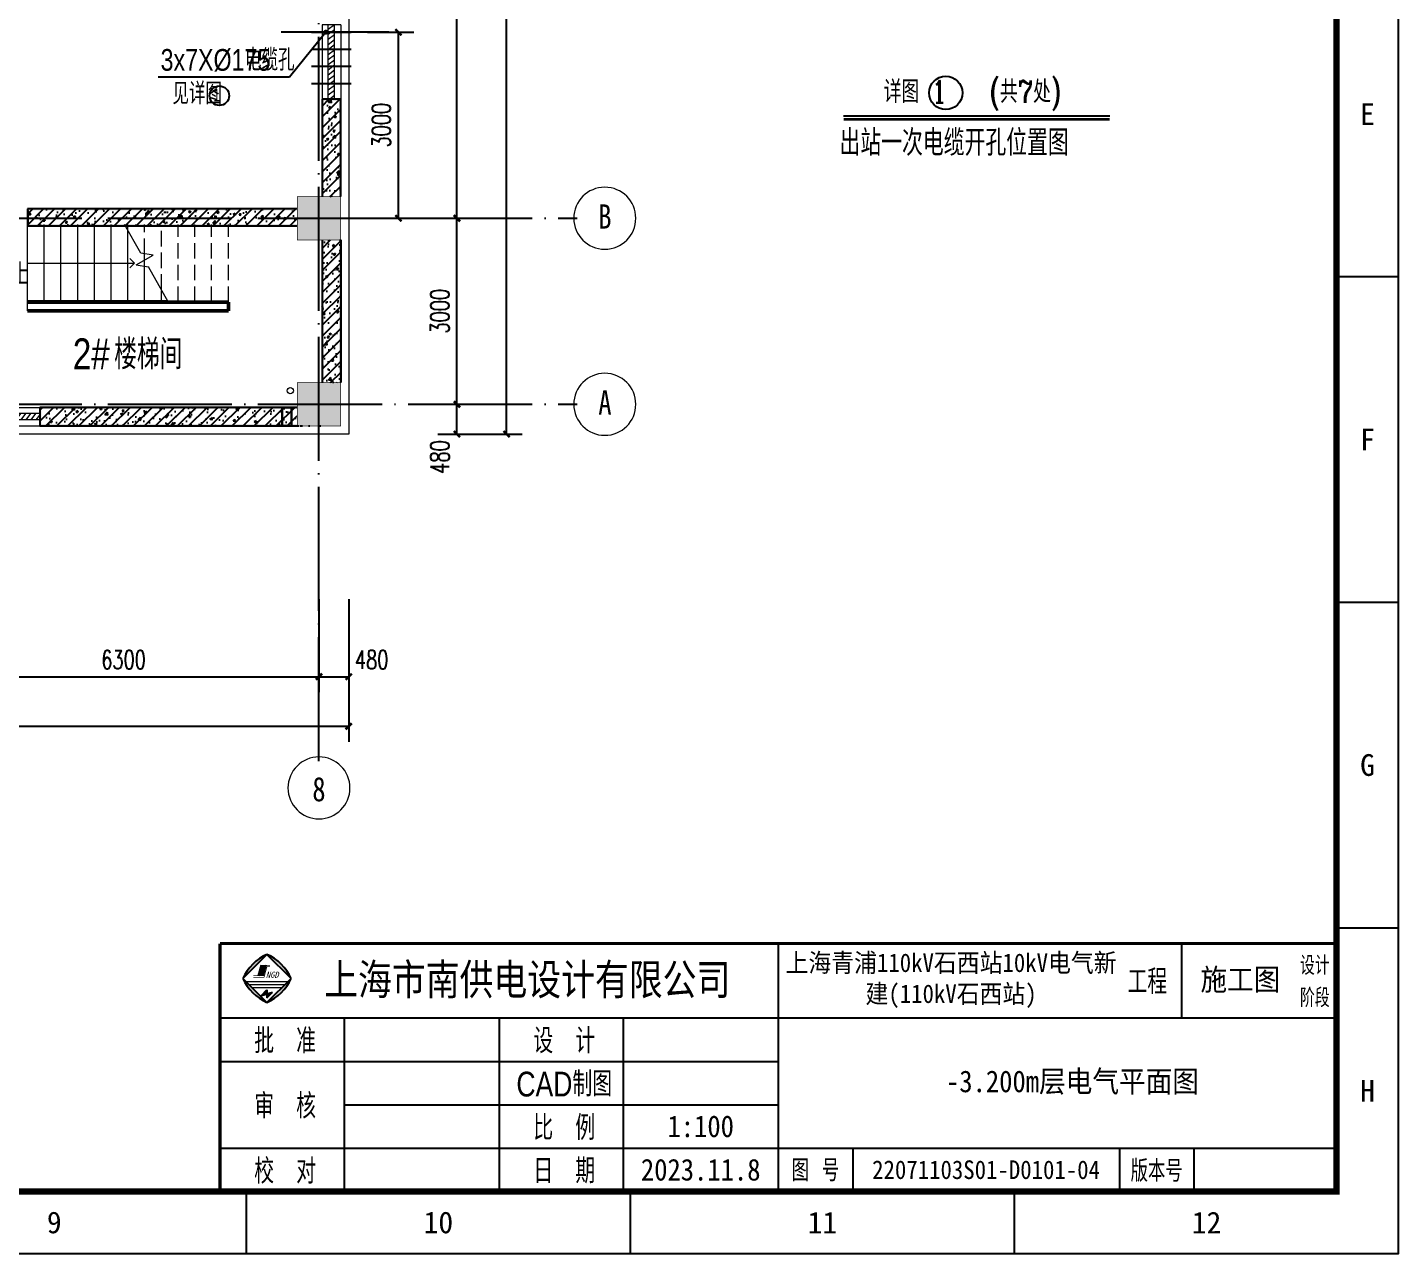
# Model space of a CAD drawing. Extents: x 3213259 to 3716512, y 332899 to 392399.
# Drawn here: x 3409745 to 3431849, y 350349 to 370121 of the extents above; entities that cross this region are included whole.
import ezdxf
from ezdxf.enums import TextEntityAlignment as Align

# ---------------------------------------------------------------- set-up
doc = ezdxf.new("R2010")
doc.units = 0
doc.header["$LTSCALE"] = 1000
doc.header["$MEASUREMENT"] = 0
for name, pattern in [('ACAD_ISO04W100', [30, 24, -3, 0, -3]), ('DASH', [0.35, 0.25, -0.1]), ('DOTE', [2.42, 2, -0.2, 0.02, -0.2]), ('架空线', [3.96875, 2.38125, -1.5875])]:
    doc.linetypes.add(name, pattern=pattern)
for name, color, linetype, lineweight in [('A-FLOR-HRAL', 11, 'Continuous', 20), ('A-Wall', 2, 'Continuous', 9), ('JZX_ViewLine', 30, 'Continuous', 0), ('S-GRID-IDEN', 7, 'Continuous', 18), ('S-STRS', 31, 'Continuous', 20), ('S-STRS-ANNO', 31, 'Continuous', 20), ('S-STRS-MBND', 31, '架空线', 15), ('window', 141, 'Continuous', 5), ('雨水管、溢水管', 4, 'Continuous', 9)]:
    doc.layers.add(name, color=color, linetype=linetype, lineweight=lineweight)
for name, color, linetype in [('AXIS', 3, 'Continuous'), ('DIM_LEAD', 3, 'Continuous'), ('DOTE', 1, 'DOTE'), ('GoldTK', 7, 'Continuous'), ('JQFrame_DefaultLayer', 7, 'Continuous'), ('M_Hatch', 254, 'Continuous'), ('M_Thick', 6, 'Continuous'), ('PUB_HATCH', 8, 'Continuous'), ('PUB_TEXT', 7, 'Continuous'), ('PUB_WALL', 9, 'Continuous'), ('S-给排水提资', 4, 'Continuous'), ('WALL', 7, 'Continuous'), ('一次电缆', 7, 'Continuous'), ('电气提资', 6, 'Continuous')]:
    doc.layers.add(name, color=color, linetype=linetype)
doc.styles.add('_TCH_DIM_T3', font='SIMPLEX.shx', dxfattribs={"width": 0.705882, "bigfont": 'GBCBIG'})
doc.styles.add('HZ', font='complex8.shx', dxfattribs={"width": 0.8, "bigfont": 'hztxt.shx'})
doc.styles.add('JQFrame_markText', font='txt')
doc.styles.add('JQFrame_sn_HZ', font='ssim', dxfattribs={"width": 0.8, "bigfont": 'hztxt'})
doc.styles.add('JQFrame_sn_TBZT', font='')
doc.styles.add('JQFrame_Standard', font='simhei.ttf')
doc.styles.add('JQFrame_宋体-0.9', font='simhei.ttf', dxfattribs={"width": 0.9})
doc.styles.add('sepd_yb2', font='sepd_gbe.shx', dxfattribs={"width": 0.8, "bigfont": 'sepd_gbc.shx'})
doc.styles.get('JQFrame_sn_TBZT').set_extended_font_data('SimSun')
doc.dimstyles.new('_TCH_ARCH&&100', dxfattribs={"dimtxt": 297.5, "dimasz": 100, "dimexe": 250, "dimexo": 300, "dimgap": 126.25, "dimtad": 1, "dimdec": 0, "dimzin": 0, "dimdsep": 46, "dimtxsty": '_TCH_DIM_T3', "dimblk": 'ARCHTICK', "dimcen": 0.09, "dimclrt": 7, "dimazin": 2, "dimtfac": 1, "dimtdec": 0, "dimtix": 1, "dimtmove": 2, "dimatfit": 3, "dimfxl": 1, "dimtolj": 1, "dimtzin": 0, "dimarcsym": 0})
pattern_1 = [(45, (1020450.6, -428190.25), (-88.3883476, 88.3883476), []), (50, (1020450.6, -428190.25), (358.63009, -31.376067), [37.5, -412.5]), (355, (1020450.6, -428190.25), (-69.375667, 376.096067), [30, -330]), (100.4514, (1020480.5, -428192.86), (289.25469, 344.71977), [31.870095, -350.571056]), (46.1842, (1020450.6, -428090.25), (533.620524, -82.75951), [56.25, -618.75]), (96.6356, (1020495.07, -428097.14), (467.33135, 487.05894), [47.80514, -525.8565]), (351.1842, (1020450.6, -428090.25), (467.33097, 487.0593), [45, -495]), (21, (1020500.6, -428115.25), (298.453526, -201.309445), [37.5, -412.5]), (326, (1020500.6, -428115.25), (121.657666, 362.57502), [30, -330]), (71.4514, (1020525.48, -428132.02), (420.111314, 161.26525), [31.870095, -350.571056]), (37.5, (1020450.6, -428190.25), (6.0799277, 166.446927), [0, -326, 0, -335, 0, -331.25]), (7.5, (1020450.6, -428190.25), (131.534769, 197.205856), [0, -191, 0, -318.5, 0, -126.25]), (327.5, (1020339.1, -428190.25), (266.911218, -11.277436), [0, -125, 0, -390, 0, -517.5]), (317.5, (1020289.1, -428190.25), (291.593085, 50.052491), [0, -162.5, 0, -259, 0, -367.5])]

# ---------------------------------------------------------------- blocks, each defined once
blk = doc.blocks.new('JQStandardFrame-{2F40822963A54541BFAD0D905C8B126F}')
at = {"layer": 'GoldTK'}
for points in [[(556.69, 44.36, -0.181818), (560.58, 48.25)], [(559.93, 44.81), (560.38, 46.5), (559.63, 46.5), (559.18, 44.81)], [(560.58, 48.25), (564.47, 44.36, 0.181818)], [(560.58, 40.47), (556.69, 44.36, 0.181818)], [(564.47, 44.36), (560.58, 40.47, 0.181818)], [(560.58, 42.51), (559.69, 41.63), (560.58, 41.89)], [(560.58, 41.26), (561.46, 42.15), (560.58, 41.89)]]:
    blk.add_hatch(color=3, dxfattribs=at).paths.add_polyline_path(points)
at = {"layer": 'GoldTK', "color": 3}
for p, q in [((643, 50), (643, 10)), ((643, 50), (643, 10)), ((708, 50), (708, 38)), ((733, 50), (733, 10)), ((560.58, 48.25), (556.69, 44.36)), ((559.63, 46.5), (559.18, 44.81)), ((560.38, 46.5), (559.93, 44.81)), ((564.47, 44.36), (560.58, 48.25)), ((556.69, 44.36), (560.58, 40.47)), ((560.58, 40.47), (564.47, 44.36)), ((559.69, 41.63), (560.58, 42.51)), ((559.69, 41.63), (561.46, 42.15)), ((560.58, 42.51), (560.58, 41.26)), ((560.58, 41.26), (561.46, 42.15)), ((553, 38), (733, 38)), ((573, 38), (573, 10)), ((573, 38), (573, 10)), ((598, 38), (598, 10)), ((598, 38), (598, 10)), ((618, 38), (618, 10)), ((618, 38), (618, 10)), ((553, 31), (643, 31)), ((553, 31), (643, 31)), ((573, 24), (643, 24)), ((573, 24), (643, 24)), ((553, 17), (733, 17)), ((655, 17), (655, 10)), ((698, 17), (698, 10)), ((710, 17), (710, 10)), ((733, 10), (553, 10))]:
    blk.add_line(p, q, dxfattribs=at)
for points, const_width in [([(553, 50), (733, 50)], 0.5), ([(553, 50), (553, 10)], 0.5), ([(733, 50), (733, 10)], 0.5), ([(559.63, 46.5), (561.08, 46.5)], 0.1), ([(560.58, 46.25), (560.12, 44.56), (558.37, 44.56)], 0.1), ([(559.93, 44.81), (558.37, 44.81)], 0.1), ([(560.58, 46.25), (561.08, 46.25)], 0.1), ([(557.19, 43.86), (563.97, 43.86)], 0.2), ([(557.69, 43.36), (563.47, 43.36)], 0.2), ([(558.19, 42.86), (562.97, 42.86)], 0.2), ([(553, 10), (733, 10)], 1)]:
    blk.add_lwpolyline(points, dxfattribs=dict(at, const_width=const_width))
for centre, start, end in [((563.8, 41.14), 114.3903, 155.6097), ((557.35, 41.14), 24.3903, 65.6097), ((563.8, 47.59), 204.3903, 245.6097), ((557.35, 47.59), 294.3903, 335.6097)]:
    blk.add_arc(centre, 7.81, start, end, dxfattribs=at)
at = {"layer": 'JQFrame_DefaultLayer', "color": 3}
blk.add_lwpolyline([(0, 0), (743, 0), (743, 420), (0, 420)], close=True, dxfattribs=at)
at = {"layer": 'JQFrame_DefaultLayer', "color": 3, "const_width": 1}
blk.add_lwpolyline([(25, 10), (733, 10), (733, 410), (25, 410)], close=True, dxfattribs=at)
at = {"layer": 'JQFrame_DefaultLayer', "color": 3}
for points in [[(743, 157.5), (733, 157.5)], [(743, 105), (733, 105)], [(743, 52.5), (733, 52.5)], [(557.25, 0), (557.25, 10)], [(619.17, 0), (619.17, 10)], [(681.08, 0), (681.08, 10)]]:
    blk.add_lwpolyline(points, dxfattribs=at)
at = {"layer": 'GoldTK', "color": 3, "width": 0.8}
for s, height, style, p in [('上海市南供电设计有限公司', 5, 'JQFrame_sn_TBZT', (602.54, 44.31)), ('设计', 3, 'JQFrame_sn_HZ', (729.5, 46.6)), ('工程', 4, 'JQFrame_sn_HZ', (702.5, 44)), ('阶段', 3, 'JQFrame_sn_HZ', (729.5, 41.4)), ('批   准', 4, 'JQFrame_sn_HZ', (563.5, 34.5)), ('设   计', 4, 'JQFrame_sn_HZ', (608.5, 34.5)), ('CAD制图', 4, 'JQFrame_sn_HZ', (608.5, 27.5)), ('审   核', 4, 'JQFrame_sn_HZ', (563.5, 24)), ('比   例', 4, 'JQFrame_sn_HZ', (608.5, 20.5)), ('校   对', 4, 'JQFrame_sn_HZ', (563.5, 13.5)), ('日   期', 4, 'JQFrame_sn_HZ', (608.5, 13.5)), ('图  号', 3.5, 'JQFrame_sn_HZ', (649, 13.5)), ('版本号', 3.5, 'JQFrame_sn_HZ', (704, 13.5))]:
    blk.add_text(s, height=height, dxfattribs=dict(at, style=style)).set_placement(p, align=Align.MIDDLE)
at = {"layer": 'GoldTK', "color": 3, "style": 'JQFrame_Standard', "oblique": 15}
blk.add_text('NGD', height=1, dxfattribs=at).set_placement((560.41, 44.46))
at = {"layer": 'GoldTK', "attachment_point": 5, "style": 'JQFrame_宋体-0.9'}
for s, insert, char_height, width in [('上海青浦110kV石西站10kV电气新建(110kV石西站)', (670.86, 44), 3, 55.726), ('施工图', (717.5, 44), 3.5, 18.9986), ('-3.200m层电气平面图', (690.43, 27.56), 3.5, 55.726), ('1:100', (630.5, 20.5), 3.5, 25), ('2023.11.8', (630.5, 13.5), 3.5, 25), ('22071103S01-D0101-04', (676.5, 13.5), 3, 43)]:
    blk.add_mtext(s, dxfattribs=dict(at, insert=insert, char_height=char_height, width=width))
at = {"layer": 'JQFrame_DefaultLayer', "color": 3, "char_height": 3.5, "attachment_point": 5, "style": 'JQFrame_markText'}
for s, insert in [('E', (738, 183.75)), ('F', (738, 131.25)), ('G', (738, 78.75)), ('H', (738, 26.25)), ('9', (526.29, 5)), ('10', (588.21, 5)), ('11', (650.12, 5)), ('12', (712.04, 5))]:
    blk.add_mtext(s, dxfattribs=dict(at, insert=insert))
blk = doc.blocks.new('A$C31D42C8E')
at = {"layer": '电气提资', "color": 7}
blk.add_line((0, 775), (0, -957), dxfattribs=at)
at = {"layer": '电气提资', "color": 1, "linetype": 'ACAD_ISO04W100', "ltscale": 50}
for p, q in [((-825, -470), (-825, 170)), ((-550, -470), (-550, 170)), ((-275, -470), (-275, 170)), ((0, -470), (0, 170)), ((275, -470), (275, 170)), ((550, -470), (550, 170)), ((825, -470), (825, 170))]:
    blk.add_line(p, q, dxfattribs=at)
blk = doc.blocks.new('$WINLIB2D$00000039')
at = {"color": 0}
for points in [[(-0.5, 0.5), (-0.5, -0.5)], [(0.5, 0.5), (-0.5, 0.5)], [(0.5, -0.5), (0.5, 0.5)], [(-0.5, 0.167), (0.5, 0.167)], [(-0.452, -0.167), (-0.5, 0.084)], [(-0.384, -0.167), (-0.448, 0.167)], [(-0.316, -0.167), (-0.38, 0.167)], [(-0.248, -0.167), (-0.312, 0.167)], [(-0.18, -0.167), (-0.244, 0.167)], [(-0.112, -0.167), (-0.176, 0.167)], [(-0.044, -0.167), (-0.108, 0.167)], [(0.024, -0.167), (-0.04, 0.167)], [(0.092, -0.167), (0.028, 0.167)], [(0.16, -0.167), (0.096, 0.167)], [(0.228, -0.167), (0.164, 0.167)], [(0.296, -0.167), (0.232, 0.167)], [(0.364, -0.167), (0.3, 0.167)], [(0.432, -0.167), (0.368, 0.167)], [(0.5, -0.167), (0.436, 0.167)], [(-0.5, -0.167), (0.5, -0.167)], [(0.5, -0.5), (-0.5, -0.5)]]:
    blk.add_lwpolyline(points, dxfattribs=at)
blk = doc.blocks.new('_ArchTick')
at = {"color": 0, "linetype": 'ByBlock', "const_width": 0.4}
blk.add_lwpolyline([(-0.5, -0.5), (0.5, 0.5)], dxfattribs=at)
blk = doc.blocks.new('*D197')
at = {"layer": 'AXIS', "color": 0, "lineweight": -2}
for p, q in [((3416476, 364044), (3416919, 364044)), ((3416669, 363564), (3416669, 364044)), ((3416476, 363564), (3416919, 363564))]:
    blk.add_line(p, q, dxfattribs=at)
at = {"layer": 'Defpoints', "color": 0}
for p in [(3416176, 364044), (3416669, 364044), (3416176, 363564)]:
    blk.add_point(p, dxfattribs=at)
at = {"layer": 'AXIS', "color": 0, "lineweight": -2, "xscale": 100, "yscale": 100, "zscale": 100}
for p, rotation in [((3416669, 364044), 89.99873646944314), ((3416669, 363564), 269.9987364694431)]:
    blk.add_blockref('_ArchTick', p, dxfattribs=dict(at, rotation=rotation))
at = {"layer": 'AXIS', "color": 7, "insert": (3416394, 363194), "char_height": 297.5, "attachment_point": 5, "rotation": 89.9987, "style": '_TCH_DIM_T3'}
blk.add_mtext('\\A1;480', dxfattribs=at)
blk = doc.blocks.new('*D196')
at = {"layer": 'AXIS', "color": 0, "lineweight": -2}
for p, q in [((3416476, 367044), (3416919, 367044)), ((3416669, 364044), (3416669, 367044)), ((3416476, 364044), (3416919, 364044))]:
    blk.add_line(p, q, dxfattribs=at)
at = {"layer": 'Defpoints', "color": 0}
for p in [(3416176, 367044), (3416669, 367044), (3416176, 364044)]:
    blk.add_point(p, dxfattribs=at)
at = {"layer": 'AXIS', "color": 0, "lineweight": -2, "xscale": 100, "yscale": 100, "zscale": 100}
for p, rotation in [((3416669, 367044), 89.99873646948461), ((3416669, 364044), 269.9987364694846)]:
    blk.add_blockref('_ArchTick', p, dxfattribs=dict(at, rotation=rotation))
at = {"layer": 'AXIS', "color": 7, "insert": (3416394, 365544), "char_height": 297.5, "attachment_point": 5, "rotation": 89.9987, "style": '_TCH_DIM_T3'}
blk.add_mtext('\\A1;3000', dxfattribs=at)
blk = doc.blocks.new('*D195')
at = {"layer": 'AXIS', "color": 0, "lineweight": -2}
for p, q in [((3416476, 376044), (3416919, 376044)), ((3416669, 367044), (3416669, 376044)), ((3416476, 367044), (3416919, 367044))]:
    blk.add_line(p, q, dxfattribs=at)
at = {"layer": 'Defpoints', "color": 0}
for p in [(3416176, 376044), (3416669, 376044), (3416176, 367044)]:
    blk.add_point(p, dxfattribs=at)
at = {"layer": 'AXIS', "color": 0, "lineweight": -2, "xscale": 100, "yscale": 100, "zscale": 100}
for p, rotation in [((3416669, 376044), 89.99873646947394), ((3416669, 367044), 269.998736469474)]:
    blk.add_blockref('_ArchTick', p, dxfattribs=dict(at, rotation=rotation))
at = {"layer": 'AXIS', "color": 7, "insert": (3416394, 371544), "char_height": 297.5, "attachment_point": 5, "rotation": 89.9987, "style": '_TCH_DIM_T3'}
blk.add_mtext('\\A1;9000', dxfattribs=at)
blk = doc.blocks.new('*D192')
at = {"layer": 'AXIS', "color": 0, "lineweight": -2}
for p, q in [((3415225, 370044), (3415975, 370044)), ((3415725, 367044), (3415725, 370044)), ((3415225, 367044), (3415975, 367044))]:
    blk.add_line(p, q, dxfattribs=at)
at = {"layer": 'Defpoints', "color": 0}
for p in [(3414925, 370044), (3415725, 370044), (3414925, 367044)]:
    blk.add_point(p, dxfattribs=at)
at = {"layer": 'AXIS', "color": 0, "lineweight": -2, "xscale": 100, "yscale": 100, "zscale": 100}
for p, rotation in [((3415725, 370044), 90), ((3415725, 367044), 270)]:
    blk.add_blockref('_ArchTick', p, dxfattribs=dict(at, rotation=rotation))
at = {"layer": 'AXIS', "color": 7, "insert": (3415450, 368544), "char_height": 297.5, "attachment_point": 5, "rotation": 90, "style": '_TCH_DIM_T3'}
blk.add_mtext('\\A1;3000', dxfattribs=at)
blk = doc.blocks.new('*D191')
at = {"layer": 'AXIS', "color": 0, "lineweight": -2}
for p, q in [((3416363, 386124), (3417719, 386124)), ((3417469, 363564), (3417469, 386124)), ((3416363, 363564), (3417719, 363564))]:
    blk.add_line(p, q, dxfattribs=at)
at = {"layer": 'Defpoints', "color": 0}
for p in [(3416063, 386124), (3417469, 386124), (3416063, 363564)]:
    blk.add_point(p, dxfattribs=at)
at = {"layer": 'AXIS', "color": 0, "lineweight": -2, "xscale": 100, "yscale": 100, "zscale": 100}
for p, rotation in [((3417469, 386124), 90.00000000037134), ((3417469, 363564), 270.0000000003714)]:
    blk.add_blockref('_ArchTick', p, dxfattribs=dict(at, rotation=rotation))
at = {"layer": 'AXIS', "color": 7, "insert": (3417194, 374844), "char_height": 297.5, "attachment_point": 5, "rotation": 90, "style": '_TCH_DIM_T3'}
blk.add_mtext('\\A1;22560', dxfattribs=at)
blk = doc.blocks.new('*D190')
at = {"layer": 'AXIS', "color": 0, "lineweight": -2}
for p, q in [((3414445, 360902), (3414445, 359401)), ((3414925, 360902), (3414925, 359401)), ((3414445, 359651), (3414925, 359651))]:
    blk.add_line(p, q, dxfattribs=at)
at = {"layer": 'Defpoints', "color": 0}
for p in [(3414445, 361202), (3414925, 361202), (3414925, 359651)]:
    blk.add_point(p, dxfattribs=at)
at = {"layer": 'AXIS', "color": 0, "lineweight": -2, "xscale": 100, "yscale": 100, "zscale": 100}
for p, rotation in [((3414445, 359651), 180.0000000065311), ((3414925, 359651), 6.531146055340965e-09)]:
    blk.add_blockref('_ArchTick', p, dxfattribs=dict(at, rotation=rotation))
at = {"layer": 'AXIS', "color": 7, "insert": (3415295, 359926), "char_height": 297.5, "attachment_point": 5, "rotation": 0, "style": '_TCH_DIM_T3'}
blk.add_mtext('\\A1;480', dxfattribs=at)
blk = doc.blocks.new('*D189')
at = {"layer": 'AXIS', "color": 0, "lineweight": -2}
for p, q in [((3408145, 360902), (3408145, 359401)), ((3414445, 360902), (3414445, 359401)), ((3408145, 359651), (3414445, 359651))]:
    blk.add_line(p, q, dxfattribs=at)
at = {"layer": 'Defpoints', "color": 0}
for p in [(3408145, 361202), (3414445, 361202), (3414445, 359651)]:
    blk.add_point(p, dxfattribs=at)
at = {"layer": 'AXIS', "color": 0, "lineweight": -2, "xscale": 100, "yscale": 100, "zscale": 100}
for p, rotation in [((3408145, 359651), 180.0000000065177), ((3414445, 359651), 6.51764703163545e-09)]:
    blk.add_blockref('_ArchTick', p, dxfattribs=dict(at, rotation=rotation))
at = {"layer": 'AXIS', "color": 7, "insert": (3411295, 359926), "char_height": 297.5, "attachment_point": 5, "rotation": 0, "style": '_TCH_DIM_T3'}
blk.add_mtext('\\A1;6300', dxfattribs=at)
blk = doc.blocks.new('*D181')
at = {"layer": 'AXIS', "color": 0, "lineweight": -2}
for p, q in [((3368065, 359926), (3368065, 358601)), ((3414925, 359926), (3414925, 358601)), ((3368065, 358851), (3414925, 358851))]:
    blk.add_line(p, q, dxfattribs=at)
at = {"layer": 'Defpoints', "color": 0}
for p in [(3368065, 360226), (3414925, 360226), (3414925, 358851)]:
    blk.add_point(p, dxfattribs=at)
at = {"layer": 'AXIS', "color": 0, "lineweight": -2, "xscale": 100, "yscale": 100, "zscale": 100}
for p, rotation in [((3368065, 358851), 180.0000000065138), ((3414925, 358851), 6.513816021093481e-09)]:
    blk.add_blockref('_ArchTick', p, dxfattribs=dict(at, rotation=rotation))
at = {"layer": 'AXIS', "color": 7, "insert": (3391495, 359126), "char_height": 297.5, "attachment_point": 5, "rotation": 0, "style": '_TCH_DIM_T3'}
blk.add_mtext('\\A1;46860', dxfattribs=at)
blk = doc.blocks.new('栏杆扶手 - 栏杆扶手-509417--3_200m层平面图')
at = {"layer": 'A-FLOR-HRAL'}
for p, q in [((17571, -7992), (19826, -7992)), ((17571, -8022), (17571, -7992)), ((17571, -7992), (19826, -7992)), ((17571, -8022), (17571, -7992)), ((17571, -7992), (19826, -7992)), ((17571, -8022), (17571, -7992)), ((17571, -8022), (19842, -8022)), ((17571, -8022), (19842, -8022)), ((17571, -8022), (19842, -8022)), ((19842, -8017), (19826, -7992)), ((19842, -8017), (19826, -7992)), ((19842, -8017), (19826, -7992)), ((19842, -8022), (19842, -8017)), ((19842, -8022), (19842, -8017)), ((19842, -8022), (19842, -8017))]:
    blk.add_line(p, q, dxfattribs=at)
blk = doc.blocks.new('轴网 - M_轴线标头 - 圆-208176--3_200m层平面图')
at = {"layer": 'S-GRID-IDEN'}
blk.add_circle((0, 0), 5, dxfattribs=at)

msp = doc.modelspace()

# ---------------------------------------------------------------- hatches: boundary and pattern name
at = {"layer": 'M_Hatch'}
for points in [[(3414095.134, 366693.835), (3414795.134, 366693.835), (3414795.134, 367393.835), (3414095.134, 367393.835)], [(3414095.134, 363693.835), (3414795.134, 363693.835), (3414795.134, 364393.835), (3414095.134, 364393.835)]]:
    msp.add_hatch(color=256, dxfattribs=at).paths.add_polyline_path(points)
at = {"layer": 'PUB_HATCH'}
h = msp.add_hatch(dxfattribs=at)
h.set_pattern_fill('钢筋混凝土', color=256, scale=50, style=0)
h.set_pattern_definition(pattern_1)
h.paths.add_polyline_path([(3414495.134, 367393.81), (3414795.134, 367393.81), (3414795.134, 368963.767), (3414495.134, 368963.767)])
h = msp.add_hatch(dxfattribs=at)
h.set_pattern_fill('钢筋混凝土', color=256, scale=50, style=0)
h.set_pattern_definition(pattern_1)
h.paths.add_polyline_path([(3414095.155, 366918.801), (3414095.155, 367193.801), (3409745.134, 367193.801), (3409745.134, 366918.801)])
h = msp.add_hatch(dxfattribs=at)
h.set_pattern_fill('钢筋混凝土', color=256, scale=50, style=0)
h.set_pattern_definition(pattern_1)
h.paths.add_polyline_path([(3414495.134, 364393.81), (3414795.134, 364393.81), (3414795.134, 366693.81), (3414495.134, 366693.81)])
h = msp.add_hatch(dxfattribs=at)
h.set_pattern_fill('钢筋混凝土', color=256, scale=50, style=0)
h.set_pattern_definition([(45, (1020450.6, -428190.21), (-88.3883476, 88.3883476), []), (50, (1020450.6, -428190.2), (358.63009, -31.376067), [37.5, -412.5]), (355, (1020450.6, -428190.2), (-69.375667, 376.096067), [30, -330]), (100.4514, (1020480.5, -428192.83), (289.25469, 344.71977), [31.870095, -350.571056]), (46.1842, (1020450.6, -428090.2), (533.620524, -82.75951), [56.25, -618.75]), (96.6356, (1020495.07, -428097.1), (467.33135, 487.05894), [47.80514, -525.8565]), (351.1842, (1020450.6, -428090.2), (467.33097, 487.0593), [45, -495]), (21, (1020500.6, -428115.2), (298.453526, -201.309445), [37.5, -412.5]), (326, (1020500.6, -428115.2), (121.657666, 362.57502), [30, -330]), (71.4514, (1020525.48, -428132), (420.111314, 161.26525), [31.870095, -350.571056]), (37.5, (1020450.6, -428190.21), (6.0799277, 166.446927), [0, -326, 0, -335, 0, -331.25]), (7.5, (1020450.6, -428190.21), (131.534769, 197.205856), [0, -191, 0, -318.5, 0, -126.25]), (327.5, (1020339.1, -428190.21), (266.911218, -11.277436), [0, -125, 0, -390, 0, -517.5]), (317.5, (1020289.1, -428190.21), (291.593085, 50.052491), [0, -162.5, 0, -259, 0, -367.5])])
h.paths.add_polyline_path([(3414795.126, 363693.843), (3414095.159, 363693.843), (3414095.159, 363993.835), (3409945.2, 363993.835), (3409945.2, 363693.835)])
at = {"layer": 'PUB_WALL'}
for points in [[(3414495.134, 367393.81), (3414520.134, 367393.81), (3414520.134, 368938.767), (3414495.134, 368963.767)], [(3414795.134, 368963.767), (3414495.134, 368963.767), (3414520.134, 368938.767), (3414770.134, 368938.767)], [(3414770.134, 367393.81), (3414795.134, 367393.81), (3414795.134, 368963.767), (3414770.134, 368938.767)], [(3409745.134, 367193.801), (3409745.134, 366918.801), (3409770.134, 366943.801), (3409770.134, 367168.801)], [(3414095.155, 367168.801), (3414095.155, 367193.801), (3409745.134, 367193.801), (3409770.134, 367168.801)], [(3414095.155, 366918.801), (3414095.155, 366943.801), (3409770.134, 366943.801), (3409745.134, 366918.801)], [(3414495.134, 364393.81), (3414520.134, 364393.81), (3414520.134, 366693.81), (3414495.134, 366693.81)], [(3414770.134, 364393.81), (3414795.134, 364393.81), (3414795.134, 366693.81), (3414770.134, 366693.81)], [(3409945.2, 363993.835), (3409945.2, 363693.835), (3409970.2, 363718.835), (3409970.2, 363968.835)], [(3414095.159, 363968.835), (3414095.159, 363993.835), (3409945.2, 363993.835), (3409970.2, 363968.835)], [(3414095.159, 363693.835), (3414095.159, 363693.843), (3414095.159, 363718.835), (3409970.2, 363718.835), (3409945.2, 363693.835)]]:
    msp.add_hatch(color=2, dxfattribs=at).paths.add_polyline_path(points)

# ---------------------------------------------------------------- linework, layer by layer
msp.add_lwpolyline([(3422901.095, 368694.825), (3427192.551, 368694.825)])
msp.add_circle((3424550.014, 369064.294), 268.849)
at = {"layer": 'A-Wall'}
msp.add_line((3409745.134, 365553.201), (3409745.134, 365689.201), dxfattribs=at)
at = {"layer": 'A-Wall', "lineweight": 50}
for p, q in [((3412985.134, 365689.201), (3409745.134, 365689.201)), ((3412985.134, 365553.201), (3412985.134, 365689.201)), ((3409745.134, 365553.201), (3412985.134, 365553.201))]:
    msp.add_line(p, q, dxfattribs=at)
at = {"layer": 'DIM_LEAD'}
for p, q in [((3414556.738, 370043.801), (3413969.307, 369317.254)), ((3413969.307, 369317.254), (3411853.125, 369317.254))]:
    msp.add_line(p, q, dxfattribs=at)
at = {"layer": 'DIM_LEAD', "const_width": 40}
msp.add_lwpolyline([(3414562.099, 370024.533, 1), (3414551.376, 370063.069, 1)], format="xyb", close=True, dxfattribs=at)
at = {"layer": 'DOTE', "color": 4}
msp.add_line((3414445.134, 358290.883), (3414445.134, 389606.397), dxfattribs=at)
at = {"layer": 'DOTE', "color": 8}
for p, q in [((3362641.302, 367043.835), (3418608.815, 367043.835)), ((3362641.302, 364043.835), (3418608.815, 364043.835))]:
    msp.add_line(p, q, dxfattribs=at)
at = {"layer": 'JZX_ViewLine'}
msp.add_lwpolyline([(3370065.134, 386123.835), (3414925.134, 386123.835), (3414925.134, 363563.835), (3368065.134, 363563.835), (3368065.134, 384123.835)], dxfattribs=at)
at = {"layer": 'M_Thick'}
for points in [[(3414095.134, 366693.835, 10, 10, 0), (3414795.134, 366693.835, 10, 10, 0), (3414795.134, 367393.835, 10, 10, 0), (3414095.134, 367393.835, 10, 10, 0)], [(3414095.134, 363693.835, 10, 10, 0), (3414795.134, 363693.835, 10, 10, 0), (3414795.134, 364393.835, 10, 10, 0), (3414095.134, 364393.835, 10, 10, 0)]]:
    msp.add_lwpolyline(points, format="xyseb", close=True, dxfattribs=at)
at = {"layer": 'PUB_TEXT'}
msp.add_circle((3412839.216, 369020.347), 157.5, dxfattribs=at)
at = {"layer": 'S-STRS'}
for p, q in [((3409745.134, 365693.801), (3409745.134, 366943.801)), ((3410015.134, 365693.801), (3410015.134, 366943.801)), ((3410285.134, 365693.801), (3410285.134, 366943.801)), ((3410555.134, 365693.801), (3410555.134, 366943.801)), ((3410825.134, 365693.801), (3410825.134, 366943.801)), ((3411095.134, 365693.801), (3411095.134, 366943.801)), ((3411572.708, 366479.4), (3411310.579, 366943.801)), ((3411365.134, 365693.801), (3411365.134, 366943.801)), ((3411496.887, 366290.768), (3411773.382, 366446.835)), ((3411773.382, 366446.835), (3411572.708, 366479.4)), ((3411635.134, 366318.801), (3411635.134, 366469.269)), ((3411635.134, 365693.801), (3411635.134, 366218.822)), ((3412016.134, 365693.801), (3411697.561, 366258.203)), ((3411905.134, 365689.201), (3411905.134, 365875.888)), ((3409745.134, 365693.801), (3412016.134, 365693.801))]:
    msp.add_line(p, q, dxfattribs=at)
msp.add_lwpolyline([(3411496.887, 366290.768), (3411697.561, 366258.203)], dxfattribs=at)
at = {"layer": 'S-STRS-ANNO'}
for p in [(3409745.134, 366318.801), (3411396.767, 366395.169), (3411396.767, 366242.434)]:
    msp.add_line(p, (3411473.134, 366318.801), dxfattribs=at)
at = {"layer": 'S-STRS-MBND', "linetype": 'DASH'}
for p, q in [((3411635.134, 366469.269), (3411635.134, 366943.801)), ((3411905.134, 365890.455), (3411905.134, 366943.801)), ((3412175.134, 365693.801), (3412175.134, 366943.801)), ((3412445.134, 365693.801), (3412445.134, 366943.801)), ((3412715.134, 365693.801), (3412715.134, 366943.801)), ((3412985.134, 365693.801), (3412985.134, 366943.801))]:
    msp.add_line(p, q, dxfattribs=at)
at = {"layer": 'S-STRS-MBND'}
for p, q in [((3411635.134, 366218.822), (3411635.134, 366318.801)), ((3412016.134, 365693.801), (3412985.134, 365693.801))]:
    msp.add_line(p, q, dxfattribs=at)
at = {"layer": 'S-给排水提资'}
for p, q in [((3413850.085, 363993.835), (3413850.085, 363693.835)), ((3413850.085, 363693.835), (3413850.085, 363993.835)), ((3414000.085, 363693.835), (3414000.085, 363993.835)), ((3414000.085, 363993.835), (3414000.085, 363693.835))]:
    msp.add_line(p, q, dxfattribs=at)
msp.add_lwpolyline([(3413850.085, 363993.835), (3414000.085, 363993.835), (3414000.085, 363693.835), (3413850.085, 363693.835)], close=True, dxfattribs=at)
at = {"layer": 'WALL', "color": 2}
for p, q in [((3414495.134, 368963.767), (3414495.134, 367393.81)), ((3414795.134, 368963.767), (3414495.134, 368963.767)), ((3414795.134, 367393.81), (3414795.134, 368963.767)), ((3409745.134, 367193.801), (3409745.134, 366918.801)), ((3414095.155, 367193.801), (3409745.134, 367193.801)), ((3409745.134, 366918.801), (3414095.155, 366918.801)), ((3414495.134, 366693.81), (3414495.134, 364393.81)), ((3414795.134, 366693.81), (3414795.134, 364393.81)), ((3409945.2, 363993.835), (3409945.2, 363693.835)), ((3414095.159, 363993.835), (3409945.2, 363993.835)), ((3409945.2, 363693.835), (3414095.159, 363693.835))]:
    msp.add_line(p, q, dxfattribs=at)
at = {"layer": '一次电缆', "color": 0, "const_width": 41.472}
msp.add_lwpolyline([(3427192.551, 368637.526), (3422901.095, 368637.526)], dxfattribs=at)
at = {"layer": '雨水管、溢水管', "color": 252}
msp.add_circle((3413983.12, 364262.721), 50, dxfattribs=at)

# ---------------------------------------------------------------- block references
at = {"xscale": 100, "yscale": 100, "zscale": 100}
msp.add_blockref('JQStandardFrame-{2F40822963A54541BFAD0D905C8B126F}', (3357549.167, 350349.078), dxfattribs=at)
at = {"layer": 'A-FLOR-HRAL'}
msp.add_blockref('栏杆扶手 - 栏杆扶手-509417--3_200m层平面图', (3392174.342, 373710.791), dxfattribs=at)
at = {"layer": 'S-GRID-IDEN', "xscale": -99.99999999999993, "yscale": 99.99999999999993, "zscale": 99.99999999999993}
for p, rotation in [((3419052.554, 367043.862), 90.00000000000054), ((3419052.554, 364043.862), 90.00000000000054), ((3414445.134, 357857.577), 180)]:
    msp.add_blockref('轴网 - M_轴线标头 - 圆-208176--3_200m层平面图', p, dxfattribs=dict(at, rotation=rotation))
at = {"layer": 'window', "color": 0, "xscale": -1200, "zscale": -1200}
for p, yscale, rotation in [((3414645.134, 369563.767), -300, 270), ((3409345.2, 363843.835), 300, 359.9999999999703)]:
    msp.add_blockref('$WINLIB2D$00000039', p, dxfattribs=dict(at, yscale=yscale, rotation=rotation))
at = {"layer": '电气提资', "color": 7, "rotation": 270}
msp.add_blockref('A$C31D42C8E', (3414795.134, 370043.801), dxfattribs=at)

# ---------------------------------------------------------------- texts
at = {"style": 'sepd_yb2', "width": 0.8}
msp.add_text('上', height=350, dxfattribs=at).set_placement((3409502.477, 365970.347))
at = {"layer": 'PUB_TEXT', "style": 'sepd_yb2', "width": 0.8}
for s, height, p in [('电缆孔', 350, (3413253.159, 369422.254)), ('3x7X%%c175', 350, (3411891.894, 369422.254)), ('见详图', 350, (3412082.894, 368880.254)), ('2#', 500, (3410477.063, 364606.937)), ('楼梯间', 482.2695, (3411143.73, 364606.937))]:
    msp.add_text(s, height=height, dxfattribs=at).set_placement(p)
at = {"layer": 'PUB_TEXT', "style": 'sepd_yb2', "width": 1.797229}
msp.add_text('1', height=200, dxfattribs=at).set_placement((3412744.547, 368926.468), (3412849.385, 368926.468), align=Align.FIT)
at = {"layer": 'S-GRID-IDEN', "lineweight": 15, "char_height": 393.18182, "width": 347.94292, "line_spacing_factor": 0.887216, "style": 'sepd_yb2'}
for s, insert, attachment_point in [('\\f黑体|b0|i0|c134|p49|;B', (3419055.134, 367268.561), 2), ('\\f黑体|b0|i0|c134|p49|;A', (3419055.134, 364268.561), 2), ('\\f黑体|b0|i0|c134|p49|;8', (3414445.012, 357635.58), 8)]:
    msp.add_mtext(s, dxfattribs=dict(at, insert=insert, attachment_point=attachment_point))
at = {"layer": '电气提资', "color": 0, "style": 'HZ', "width": 0.8}
for s, height, p in [('详图 1   (共7处)', 360, (3423547.048, 368903.69)), ('出站一次电缆开孔位置图', 420, (3422836.232, 368051.169))]:
    msp.add_text(s, height=height, dxfattribs=at).set_placement(p)

# ---------------------------------------------------------------- dimensions: what is measured, and where the dimension line sits
at = {"layer": 'AXIS', "color": 3}
for p1, p2, distance, picture, middle in [((3416063.378, 363563.829), (3416063.378, 386123.829), -1405.985, '*D191', (3417194.363, 374843.829)), ((3416175.731, 367043.859), (3416175.93, 376043.86), -493.211, '*D195', (3416394.041, 371543.854)), ((3414925.134, 367043.794), (3414925.134, 370043.801), -799.47, '*D192', (3415449.604, 368543.798)), ((3416175.665, 364043.859), (3416175.731, 367043.859), -493.211, '*D196', (3416393.909, 365543.854)), ((3408145.134, 361202.387), (3414445.134, 361202.387), -1551.791, '*D189', (3411295.134, 359925.597)), ((3368065.134, 360225.597), (3414925.134, 360225.597), -1375, '*D181', (3391495.134, 359125.597))]:
    dim = msp.add_aligned_dim(p1=p1, p2=p2, distance=distance, dimstyle='_TCH_ARCH&&100', dxfattribs=at)
    dim.commit()
    dim.dimension.update_dxf_attribs({"geometry": picture, "text_midpoint": middle})
for base, p1, p2, angle, picture, middle in [((3416668.876, 364043.848), (3416175.654, 363563.829), (3416175.665, 364043.859), 89.9987365, '*D197', (3416393.857, 363193.839)), ((3414925.134, 359650.597), (3414445.134, 361202.387), (3414925.134, 361202.387), 0, '*D190', (3415295.134, 359925.597))]:
    dim = msp.add_linear_dim(base=base, p1=p1, p2=p2, angle=angle, dimstyle='_TCH_ARCH&&100', dxfattribs=at)
    dim.commit()
    dim.dimension.update_dxf_attribs({"geometry": picture, "text_midpoint": middle, "dimtype": 129})

doc.saveas('drawing.dxf')
